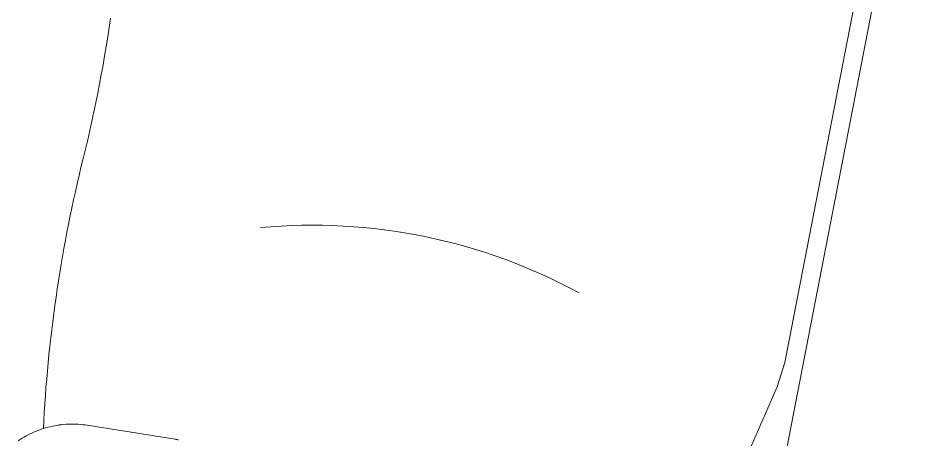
# Model space of a CAD drawing. Header units: inches. Extents: x -2078 to 106214, y -964 to 6385.
# Drawn here: x 37129.14 to 37146.51, y 3859.17 to 3867.25 of the extents above; entities that cross this region are included whole.
import ezdxf

# ---------------------------------------------------------------- set-up
doc = ezdxf.new("R2010")
doc.units = ezdxf.units.IN
doc.header["$MEASUREMENT"] = 0
doc.layers.add('16_dwg _2_', color=8, linetype='Continuous', lineweight=9)
doc.layers.add('A-HATCH', color=9, linetype='Continuous')

# ---------------------------------------------------------------- blocks, each defined once
blk = doc.blocks.new('16_dwg _2_-1561311-3-1st Floor - Auditorium')
at = {"color": 254, "lineweight": 9}
blk.add_line((177010.765, 507970.075), (176994.027, 507970.075), dxfattribs=at)
at = {"color": 254, "lineweight": 9, "flags": 128}
for points in [[(177010.637, 507969.342), (177008.261, 507969.342), (177007.782, 507969.396), (177006.58, 507969.668), (177006.101, 507969.721), (176998.691, 507969.721), (176998.211, 507969.668), (176997.01, 507969.396), (176996.531, 507969.342)], [(176995.018, 507958.56), (176995.018, 507958.546), (176995.018, 507958.531), (176995.017, 507958.516), (176994.958, 507956.808), (176994.956, 507956.768), (176994.953, 507956.723), (176994.948, 507956.679), (176994.943, 507956.634), (176994.937, 507956.589), (176994.929, 507956.545), (176994.921, 507956.501), (176994.911, 507956.457), (176994.9, 507956.413), (176994.889, 507956.37), (176994.876, 507956.327), (176994.862, 507956.284), (176994.847, 507956.242), (176994.831, 507956.199), (176994.814, 507956.158), (176994.796, 507956.117), (176994.777, 507956.076), (176994.757, 507956.036), (176994.736, 507955.996), (176994.714, 507955.956), (176994.691, 507955.918), (176994.668, 507955.88), (176994.643, 507955.842), (176994.617, 507955.805), (176994.591, 507955.769), (176994.563, 507955.733), (176994.535, 507955.698), (176994.506, 507955.664), (176994.476, 507955.63), (176994.445, 507955.598), (176994.413, 507955.566)], [(176995.019, 507958.578), (176995.018, 507958.581), (176995.019, 507958.583), (176995.018, 507958.569), (176995.018, 507958.56)]]:
    blk.add_lwpolyline(points, dxfattribs=at)
at = {"color": 254, "lineweight": 9}
for centre, radius, start, end in [((176989.012, 507962.371), 10.732, 343.6546, 17.4805), ((176998.567, 507982.731), 27.008, 261.8458, 272.5785), ((177001.35, 507928.42), 27.375, 87.1699, 93.2844)]:
    blk.add_arc(centre, radius, start, end, dxfattribs=at)
blk = doc.blocks.new('W3RFVW29R')
at = {"layer": '16_dwg _2_', "color": 250, "extrusion": (0, 0, -1), "zscale": -1, "rotation": 100.9999999999999}
blk.add_blockref('16_dwg _2_-1561311-3-1st Floor - Auditorium', (523911.853, -72993.636), dxfattribs=at)

msp = doc.modelspace()

# ---------------------------------------------------------------- block references
at = {"layer": 'A-HATCH'}
msp.add_blockref('W3RFVW29R', (28645.88, 32.751), dxfattribs=at)

doc.saveas('drawing.dxf')
